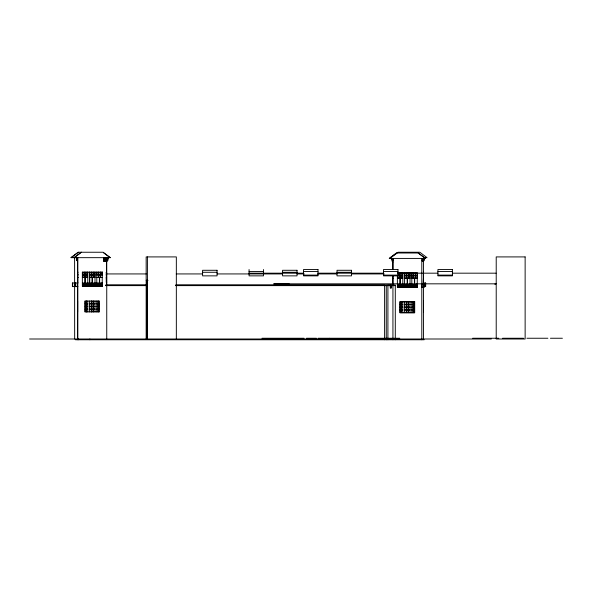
<?xml version="1.0" encoding="UTF-8"?>
<svg xmlns="http://www.w3.org/2000/svg" width="592" height="592" viewBox="0 0 592 592"><rect width="100%" height="100%" fill="white"/><g stroke="black" fill="none" stroke-linecap="round" stroke-linejoin="round"><path stroke-width="0.89" d="M72.439 286.202L72.587 283.908M77.974 282.969L75.399 282.969L75.399 286.587L77.789 286.587L75.399 286.587L75.554 283.783L75.554 286.617M101.794 286.336L101.794 283.908M397.373 275.591L397.38 287.342L397.831 287.342L397.831 284.663M397.824 287.342L416.805 287.09L416.805 284.663M99.36 282.969L99.375 277.552M147.401 283.997L147.415 280.408M103.733 261.279L103.733 260.214L104.643 260.214L104.636 261.279L103.733 261.279L103.733 257.668M103.733 259.474L103.733 259.925M104.636 259.474L104.636 259.925M105.539 261.279L105.546 260.214L106.449 260.214L106.442 261.264L105.539 261.279L105.546 257.668M105.539 259.474L105.539 259.925M106.449 259.474L106.442 259.925M104.051 258.941L104.051 257.668M105.857 258.941L105.857 257.668M423.458 261.301L424.397 260.228L424.397 257.683M107.241 259.755L107.507 257.646L107.492 259.451M423.931 259.488L423.458 259.94M108.284 258.667L107.966 258.919L108.284 257.646M424.397 258.956L424.701 257.683M74.259 257.668L81.43 252.244M71.047 257.668L78.27 252.244L103.097 252.244L110.393 257.668L70.988 257.668L78.233 252.244M389.321 258.423L396.544 252.999L418.233 252.999L425.47 258.423L389.262 258.423L396.507 252.999M391.645 257.128L398.157 252.244L419.824 252.244L427.054 257.668L423.458 257.668M73.948 257.668L81.237 252.244M107.263 259.755L107.041 261.257L107.988 260.191L107.973 257.646M93.21 283.908L93.21 286.365L94.557 286.336L94.565 283.908M93.21 286.373L95.016 286.336L95.016 283.908M74.614 286.587L72.402 286.587L72.402 282.969L74.955 282.969M421.807 287.342L424.057 287.342L424.02 283.723M88.282 286.336L88.282 283.908L88.238 286.336L89.592 286.336L89.592 283.908M89.229 286.336L89.229 283.908M289.103 283.783L273.733 283.827L496.214 283.827M391.941 259.696L391.645 258.423L391.993 259.696M422.251 260.214L423.154 260.214M103.733 260.613L104.636 260.613M106.449 260.613L105.539 260.613L106.442 261.264M422.251 260.613L423.154 260.613M249.069 271.528L263.529 271.528M303.518 271.528L317.978 271.528M383.483 271.528L397.95 271.528M437.932 271.528L452.392 271.528M77.611 272.128L77.996 272.128M423.458 272.128L423.458 274.688M202.597 272.283L217.057 272.283M282.569 272.283L297.029 272.283M337.011 272.283L351.47 272.283M106.16 272.387L106.678 272.387M397.521 272.882L417.256 272.882L417.264 287.342L397.676 287.364L397.676 283.723M249.069 273.178L303.518 273.178M317.978 273.178L383.483 273.178M397.95 273.178L437.932 273.178M452.392 273.178L496.103 273.178M106.264 273.933L146.328 273.933M176.246 273.933L202.597 273.933M217.057 273.933L282.569 273.933M297.029 273.933L304.295 273.933M317.926 273.933L337.011 273.933M351.47 273.933L384.252 273.933M77.611 274.688L77.996 274.688M96.807 274.688L102.224 274.688M106.16 274.954L106.678 274.954M77.611 274.991L77.996 274.991M94.994 274.991L89.725 274.991L89.725 282.969M96.799 274.991L102.224 274.991M423.458 274.991L423.458 277.396M303.518 275.11L317.978 275.11M383.483 275.11L397.95 275.11M437.932 275.11L452.392 275.11M397.521 275.443L399.03 275.443L399.03 272.882M411.832 275.443L413.49 275.443L413.49 272.882M417.256 275.443L415.599 275.443L415.599 272.882M411.832 275.739L413.49 275.739L413.49 278.151L411.988 278.151L411.988 275.739M417.256 275.739L415.599 275.739L415.599 278.151L417.108 278.151L417.108 275.739M77.611 277.396L77.996 277.396M89.725 277.396L91.235 277.396L91.235 274.991M96.799 277.396L102.224 277.396M77.611 277.552L77.996 277.552M82.34 277.552L87.764 277.552M89.577 277.552L94.994 277.552M96.799 277.552L102.224 277.552M423.458 277.552L423.154 282.969L425.67 282.969L425.67 286.587L423.458 286.587M106.131 277.811L106.678 277.811M392.873 278.262L393.443 278.262M397.373 278.299L402.797 278.299M404.602 278.299L410.027 278.299M411.832 278.299L417.256 278.299M146.165 280.408L148.007 280.408M82.34 282.969L102.246 282.969M82.362 283.908L102.246 283.908M397.38 284.663L417.264 284.663M146.18 285.026L105.583 285.026L105.583 285.625L146.231 285.625M175.706 285.026L395.293 285.026L395.293 339.756M82.651 285.122L82.813 283.908M83.265 285.122L83.716 285.122M84.168 285.122L84.619 285.122M85.07 285.122L85.529 285.122M85.981 285.122L86.432 285.122M86.883 285.122L87.335 285.122M87.786 285.122L88.238 285.122M89.14 285.122L88.689 285.122L88.689 286.336L88.741 283.908M89.592 285.122L90.051 285.122M90.502 285.122L90.953 285.122M91.405 285.122L91.856 285.122M92.308 285.122L92.759 285.122M93.21 285.122L93.662 285.122M94.113 285.122L94.565 285.122M95.016 285.122L95.467 285.122M95.919 285.122L96.37 285.122M96.822 285.122L97.273 285.122M97.724 285.122L98.176 285.122M98.627 285.122L99.079 285.122M99.53 285.122L99.981 285.122M100.44 285.122L100.892 285.122M101.343 285.122L101.942 285.122M106.508 285.211L146.231 285.211M175.794 285.211L384.6 285.211L384.6 339.756M390.32 285.211L387.915 285.211L387.915 339.756M393.599 285.211L391.223 285.211L391.223 288.223L390.32 288.223L390.32 285.063M384.6 285.337L387.915 285.337M175.794 285.625L395.293 285.625M390.32 285.818L391.223 285.818M83.265 283.908L83.265 286.336L83.716 286.336L86.432 286.336L86.432 283.908M86.883 283.908L86.883 286.336L87.786 286.336L87.786 283.908M90.095 286.336L90.095 283.908M101.794 286.202L102.246 286.202M390.32 286.35L391.223 286.417M390.32 286.565L391.223 286.565M390.32 286.839L391.223 286.839M397.38 286.957L397.831 286.957M416.805 286.957L417.264 286.957M77.633 300.899L77.633 312.043M423.458 301.047L423.458 303.607M87.764 303.607L86.558 303.607L86.565 301.047M89.57 303.607L91.235 303.607L91.235 301.047M94.994 303.607L93.336 303.607L93.336 301.047M96.799 303.607L98.006 303.607L98.006 301.047M99.515 303.607L98.309 303.607L98.309 301.047M87.764 303.911L86.558 303.911L86.558 306.316M89.57 303.911L91.235 303.911L91.227 306.316M94.994 303.911L93.336 303.911L93.336 306.316M96.799 303.911L98.006 303.911L98.006 306.316M99.515 303.911L98.309 303.911L98.309 306.316M423.458 303.911L423.458 306.316M400.088 304.362L401.287 304.362L401.287 301.802M402.797 304.362L401.591 304.362L401.591 301.802M404.602 304.362L406.26 304.362L406.26 301.802M410.027 304.362L408.369 304.362L408.369 301.802M411.832 304.362L413.038 304.362L413.038 301.802M414.548 304.362L413.342 304.362L413.342 301.802M400.088 304.658L401.287 304.658L401.287 307.07M402.797 304.658L401.591 304.658L401.591 307.07M404.602 304.658L406.26 304.658L406.26 307.07M410.027 304.658L408.369 304.658L408.369 307.07M411.832 304.658L413.038 304.658L413.038 307.07M414.548 304.658L413.342 304.658L413.342 307.07M87.764 306.316L85.056 306.316L85.056 303.911L86.262 303.911L86.254 306.316M89.57 306.316L94.994 306.316M96.799 306.316L99.515 306.316M87.764 306.619L85.056 306.619L85.056 309.031L86.262 309.031L86.254 306.619M89.57 306.619L94.994 306.619M96.799 306.619L99.515 306.619M423.458 306.619L423.458 309.031M400.088 307.07L402.797 307.07M404.602 307.07L410.027 307.07M411.832 307.07L414.548 307.07M400.088 307.374L402.797 307.374M404.602 307.374L410.027 307.374M411.832 307.374L414.548 307.374M87.764 309.031L86.558 309.031L86.558 306.619M89.57 309.031L91.235 309.031L91.235 306.619M94.994 309.031L93.336 309.031L93.336 306.619M96.799 309.031L98.006 309.031L98.006 306.619M99.515 309.031L98.309 309.031L98.309 306.619M87.764 309.327L86.558 309.327L86.565 311.888M89.57 309.327L91.235 309.327L91.227 311.888M94.994 309.327L93.336 309.327L93.336 311.888M96.799 309.327L98.006 309.327L98.006 311.888M99.515 309.327L98.309 309.327L98.309 311.888M423.458 309.327L423.458 311.888M400.088 309.779L401.287 309.779L401.287 307.374M402.797 309.779L401.591 309.779L401.591 307.374M404.602 309.779L406.26 309.779L406.26 307.374M410.027 309.779L408.369 309.779L408.369 307.374M411.832 309.779L413.038 309.779L413.038 307.374M414.548 309.779L413.342 309.779L413.342 307.374M400.088 310.082L401.287 310.082L401.287 312.643M402.797 310.082L401.591 310.082L401.591 312.643M404.602 310.082L406.26 310.082L406.26 312.643M410.027 310.082L408.369 310.082L408.369 312.643M411.832 310.082L413.038 310.082L413.038 312.643M414.548 310.082L413.342 310.082L413.342 312.643M261.96 338.247L304.133 338.247M306.441 338.247L316.439 338.247M318.008 338.247L329.389 338.247M329.507 338.247L384.134 338.247M384.904 338.247L394.805 338.247M395.804 338.247L399.748 338.247M472.601 338.247L498.797 338.247M502.534 338.247L523.528 338.247M526.902 338.247L547.896 338.247M550.419 338.247L562.4 338.247M29.6 339.001L491.301 339.001M75.413 339.756L424.212 339.756M86.883 286.336L87.786 286.336M399.186 287.09L399.186 284.663L399.186 287.09L399.637 287.09L399.637 284.663M418.196 252.999L425.411 258.423M103.622 252.784L110.075 257.668M76.634 260.228L77.596 261.301M76.657 258.956L76.353 257.683M77.382 259.792L77.123 257.683M392.933 262.034L391.941 260.968L391.948 258.423M495.082 283.827L495.082 284.574M425.522 282.969L425.522 286.617M423.909 283.723L423.872 287.364M423.739 282.969L423.739 286.617M423.458 258.593L423.458 283.546M423.458 287.246L423.458 339.001M423.154 258.519L423.154 261.279L422.251 261.279L422.251 258.519M422.126 283.723L422.126 287.364M421.8 258.423L421.8 339.756M417.108 272.882L417.108 275.443M416.96 283.723L416.96 287.364M416.354 284.663L416.354 287.09M415.902 284.663L415.902 287.09M415.451 284.663L415.451 287.09M415.295 272.882L415.295 275.443L413.786 275.443L413.786 272.882M414.999 284.663L414.999 287.09M414.696 278.299L414.696 283.723M414.548 284.663L414.548 287.09M414.393 278.299L414.393 283.723M414.097 284.663L414.097 287.09M413.645 284.663L413.645 287.09M413.194 284.663L413.194 287.09M412.742 284.663L412.742 287.09M412.291 284.663L412.291 287.09M411.988 272.882L411.988 275.443M411.832 272.882L411.832 283.723M411.84 284.663L411.84 287.09M411.832 301.802L411.832 312.643M411.388 284.663L411.388 287.09M410.937 284.663L410.937 287.09M410.485 284.663L410.485 287.09M410.027 272.882L410.027 283.723M410.027 284.663L410.027 287.09M410.027 301.802L410.027 312.643M409.879 272.882L409.879 275.443L408.369 275.443L408.369 272.882M409.575 284.663L409.575 287.09M409.124 284.663L409.124 287.09M408.68 284.663L408.68 287.09M408.228 284.663L408.228 287.09L407.777 287.09L407.777 284.663M408.066 272.882L408.066 275.443L406.563 275.443L406.563 272.882M408.066 301.802L408.066 304.362L406.563 304.362L406.563 301.802M408.066 307.07L408.066 304.658L406.563 304.658L406.563 307.07M408.066 307.374L408.066 309.779L406.563 309.779L406.563 307.374M408.066 312.643L408.066 310.082L406.563 310.082L406.563 312.643M407.466 278.299L407.466 283.723M407.318 284.663L407.318 287.09M407.163 278.299L407.163 283.723M406.867 284.663L406.867 287.09M406.415 284.663L406.415 287.09M406.26 272.882L406.26 275.443L404.758 275.443L404.758 272.882M405.964 284.663L405.964 287.09L404.61 287.09L404.61 284.663M405.513 284.663L405.513 287.09M405.061 284.663L405.061 287.09M404.602 272.882L404.602 283.723M404.602 301.802L404.602 312.643M404.158 284.663L404.158 287.09M403.707 284.663L403.707 287.09M402.797 272.882L402.797 283.723M402.804 284.663L402.804 287.09M402.797 301.802L402.797 312.643M402.649 272.882L402.649 275.443L401.139 275.443L401.139 272.882M402.353 284.663L402.353 287.09M401.894 284.663L401.894 287.09M401.443 284.663L401.443 287.09L400.991 287.09L400.991 284.663M400.836 272.882L400.843 275.443L399.334 275.443L399.334 272.882M400.54 284.663L400.54 287.09M400.236 278.299L400.236 283.723M400.088 284.663L400.088 287.09M399.933 278.299L399.933 283.723M399.334 278.151L399.334 275.739L400.843 275.739L400.843 278.151L397.521 278.151L397.528 275.739L399.03 275.739L399.03 278.151M398.734 284.663L398.734 287.09L398.283 287.09L398.283 284.663M393.295 258.489L393.295 260.191M392.933 258.423L392.933 269.508M392.933 275.983L392.933 339.756M392.881 258.423L392.881 269.508M392.866 275.413L392.888 283.982M392.415 258.423L392.459 260.228M386.258 285.337L386.258 339.756M263.529 269.53L263.529 275.857L249.069 275.857L249.069 269.53M176.335 339.001L176.335 256.913L146.165 256.913L146.165 339.001M147.415 256.913L147.415 339.001M146.912 280.023L146.912 338.247M106.745 257.668L106.745 339.001M106.516 259.925L106.516 261.279M106.59 272.387L106.634 283.235L106.382 277.811M106.449 257.668L106.434 283.235M106.308 272.387L106.294 274.954M106.338 275.25L106.353 277.641M106.271 277.811L106.271 282.332M106.116 257.668L106.116 258.941M104.643 257.668L104.636 261.279M104.31 257.668L104.303 258.941M102.076 272.128L102.076 274.688M102.076 272.128L102.076 274.688M101.942 282.969L101.942 286.336M101.343 283.908L101.343 286.336M100.892 283.908L100.892 286.336M100.566 272.128L100.566 274.688M100.573 274.991L100.573 277.396M100.44 283.908L100.44 286.336M100.263 272.128L100.27 274.688M100.263 274.991L100.263 277.396M99.981 283.908L99.981 286.336M99.663 277.552L99.663 282.969M99.53 283.908L99.53 286.336M99.086 283.908L99.079 286.336M98.76 272.128L98.753 274.688M98.775 274.991L98.775 277.396M98.627 283.908L98.627 286.336M98.457 272.128L98.457 274.688M98.427 274.991L98.427 277.396M98.176 283.908L98.176 286.336M97.724 283.908L97.724 286.336M97.273 283.908L97.273 286.336M96.955 272.128L96.955 274.688M96.807 272.128L96.799 282.969M96.822 283.908L96.822 286.336M96.799 301.047L96.807 311.888M96.37 283.908L96.37 286.336M95.919 283.908L95.919 286.336M95.467 283.908L95.467 286.336M94.994 272.128L94.994 282.969M94.994 301.047L94.994 311.888M94.838 272.128L94.846 274.688L93.336 274.688L93.336 272.128M94.846 274.991L94.846 277.396L93.336 277.396L93.336 274.991M94.113 283.908L94.113 286.336M93.662 283.908L93.662 286.336M93.04 272.128L93.033 274.688L91.531 274.688L91.531 272.128M93.033 274.991L93.04 277.396L91.531 277.396L91.531 274.991M93.04 301.047L93.033 303.607L91.531 303.607L91.531 301.047M93.033 306.316L93.04 303.911L91.531 303.911L91.531 306.316M93.033 306.619L93.04 309.031L91.531 309.031L91.531 306.619M93.04 311.888L93.033 309.327L91.531 309.327L91.531 311.888M92.759 283.908L92.759 286.336M92.507 277.552L92.515 282.969M92.308 283.908L92.308 286.336M91.856 283.908L91.856 286.336M91.405 283.908L91.405 286.336M91.235 272.128L91.227 274.688L89.718 274.688L89.725 272.128M90.953 283.908L90.953 286.336M90.502 283.908L90.502 286.336M89.873 339.001L89.873 339.756M89.695 283.908L89.695 286.336M89.577 272.128L89.577 282.969M89.577 301.047L89.57 311.888M87.764 272.128L87.764 282.969M87.764 301.047L87.764 311.888M87.616 272.128L87.616 274.688L86.106 274.688L86.114 272.128M87.335 283.908L87.335 286.336M86.254 301.047L86.262 303.607L85.056 303.607L85.056 301.047L99.515 301.047L99.515 311.888L85.056 311.888L85.056 309.327L86.262 309.327L86.254 311.888M85.981 283.908L85.981 286.336M85.81 272.128L85.81 274.688L84.301 274.688L84.301 272.128M85.529 283.908L85.529 286.336M85.211 277.552L85.204 282.969M85.07 283.908L85.07 286.336M85.056 301.047L85.056 311.888M84.908 277.552L84.908 282.969M84.619 283.908L84.619 286.336M84.168 283.908L84.168 286.336M84.005 272.128L83.997 274.688L82.495 274.688L82.495 272.128M83.716 283.908L83.716 286.336M82.665 282.969L82.643 286.336M78.573 339.001L78.573 339.756M77.826 257.668L77.818 339.756M77.678 272.128L77.7 282.969M77.574 257.668L77.574 283.546M77.574 286.321L77.574 339.001M77.5 282.969L77.5 286.617M76.642 257.683L76.649 260.228M75.724 282.969L75.724 286.617M75.576 282.969L75.576 286.587M74.607 257.668L74.659 339.001M74.34 282.969L74.34 286.617M72.557 282.969L72.557 286.617M525.134 256.913L496.214 256.913L496.214 339.001L525.134 339.001L525.134 256.913M317.978 269.53L303.518 269.53L303.518 275.857L317.978 275.857L317.978 269.53M397.95 269.53L383.483 269.53L383.483 275.857L397.95 275.857L397.95 269.53M452.392 269.53L437.932 269.53L437.932 275.857L452.392 275.857L452.392 269.53M217.057 270.285L202.597 270.285L202.597 275.865L217.057 275.865L217.057 270.285M297.029 270.285L282.569 270.285L282.569 275.865L297.029 275.865L297.029 270.285M351.47 270.285L337.011 270.285L337.011 275.865L351.47 275.865L351.47 270.285M102.224 272.128L82.347 272.128L82.362 286.373L102.224 286.373L102.224 272.128M84.005 274.991L82.495 274.991L82.495 277.396L84.005 277.396L84.005 274.991M85.81 274.991L84.301 274.991L84.301 277.396L85.81 277.396L85.81 274.991M87.616 274.991L86.106 274.991L86.106 277.396L87.616 277.396L87.609 274.991M402.649 275.739L401.139 275.739L401.139 278.151L402.649 278.151L402.649 275.739M406.26 275.739L404.75 275.739L404.75 278.151L406.26 278.151L406.26 275.739M408.066 275.739L406.563 275.739L406.563 278.151L408.066 278.151L408.066 275.739M409.879 275.739L408.369 275.739L408.369 278.151L409.879 278.151L409.879 275.739M415.295 275.739L413.786 275.739L413.786 278.151L415.295 278.151L415.295 275.739M391.223 287.29L390.32 287.29L391.223 287.32M414.696 301.646L399.933 301.646L399.933 312.798L414.696 312.798L414.696 301.646M414.548 301.802L400.088 301.802L400.088 312.643L414.548 312.643L414.548 301.802M403.256 287.09L403.256 284.663L403.256 287.09M92.211 282.969L92.211 277.552L92.204 282.969"/></g></svg>
